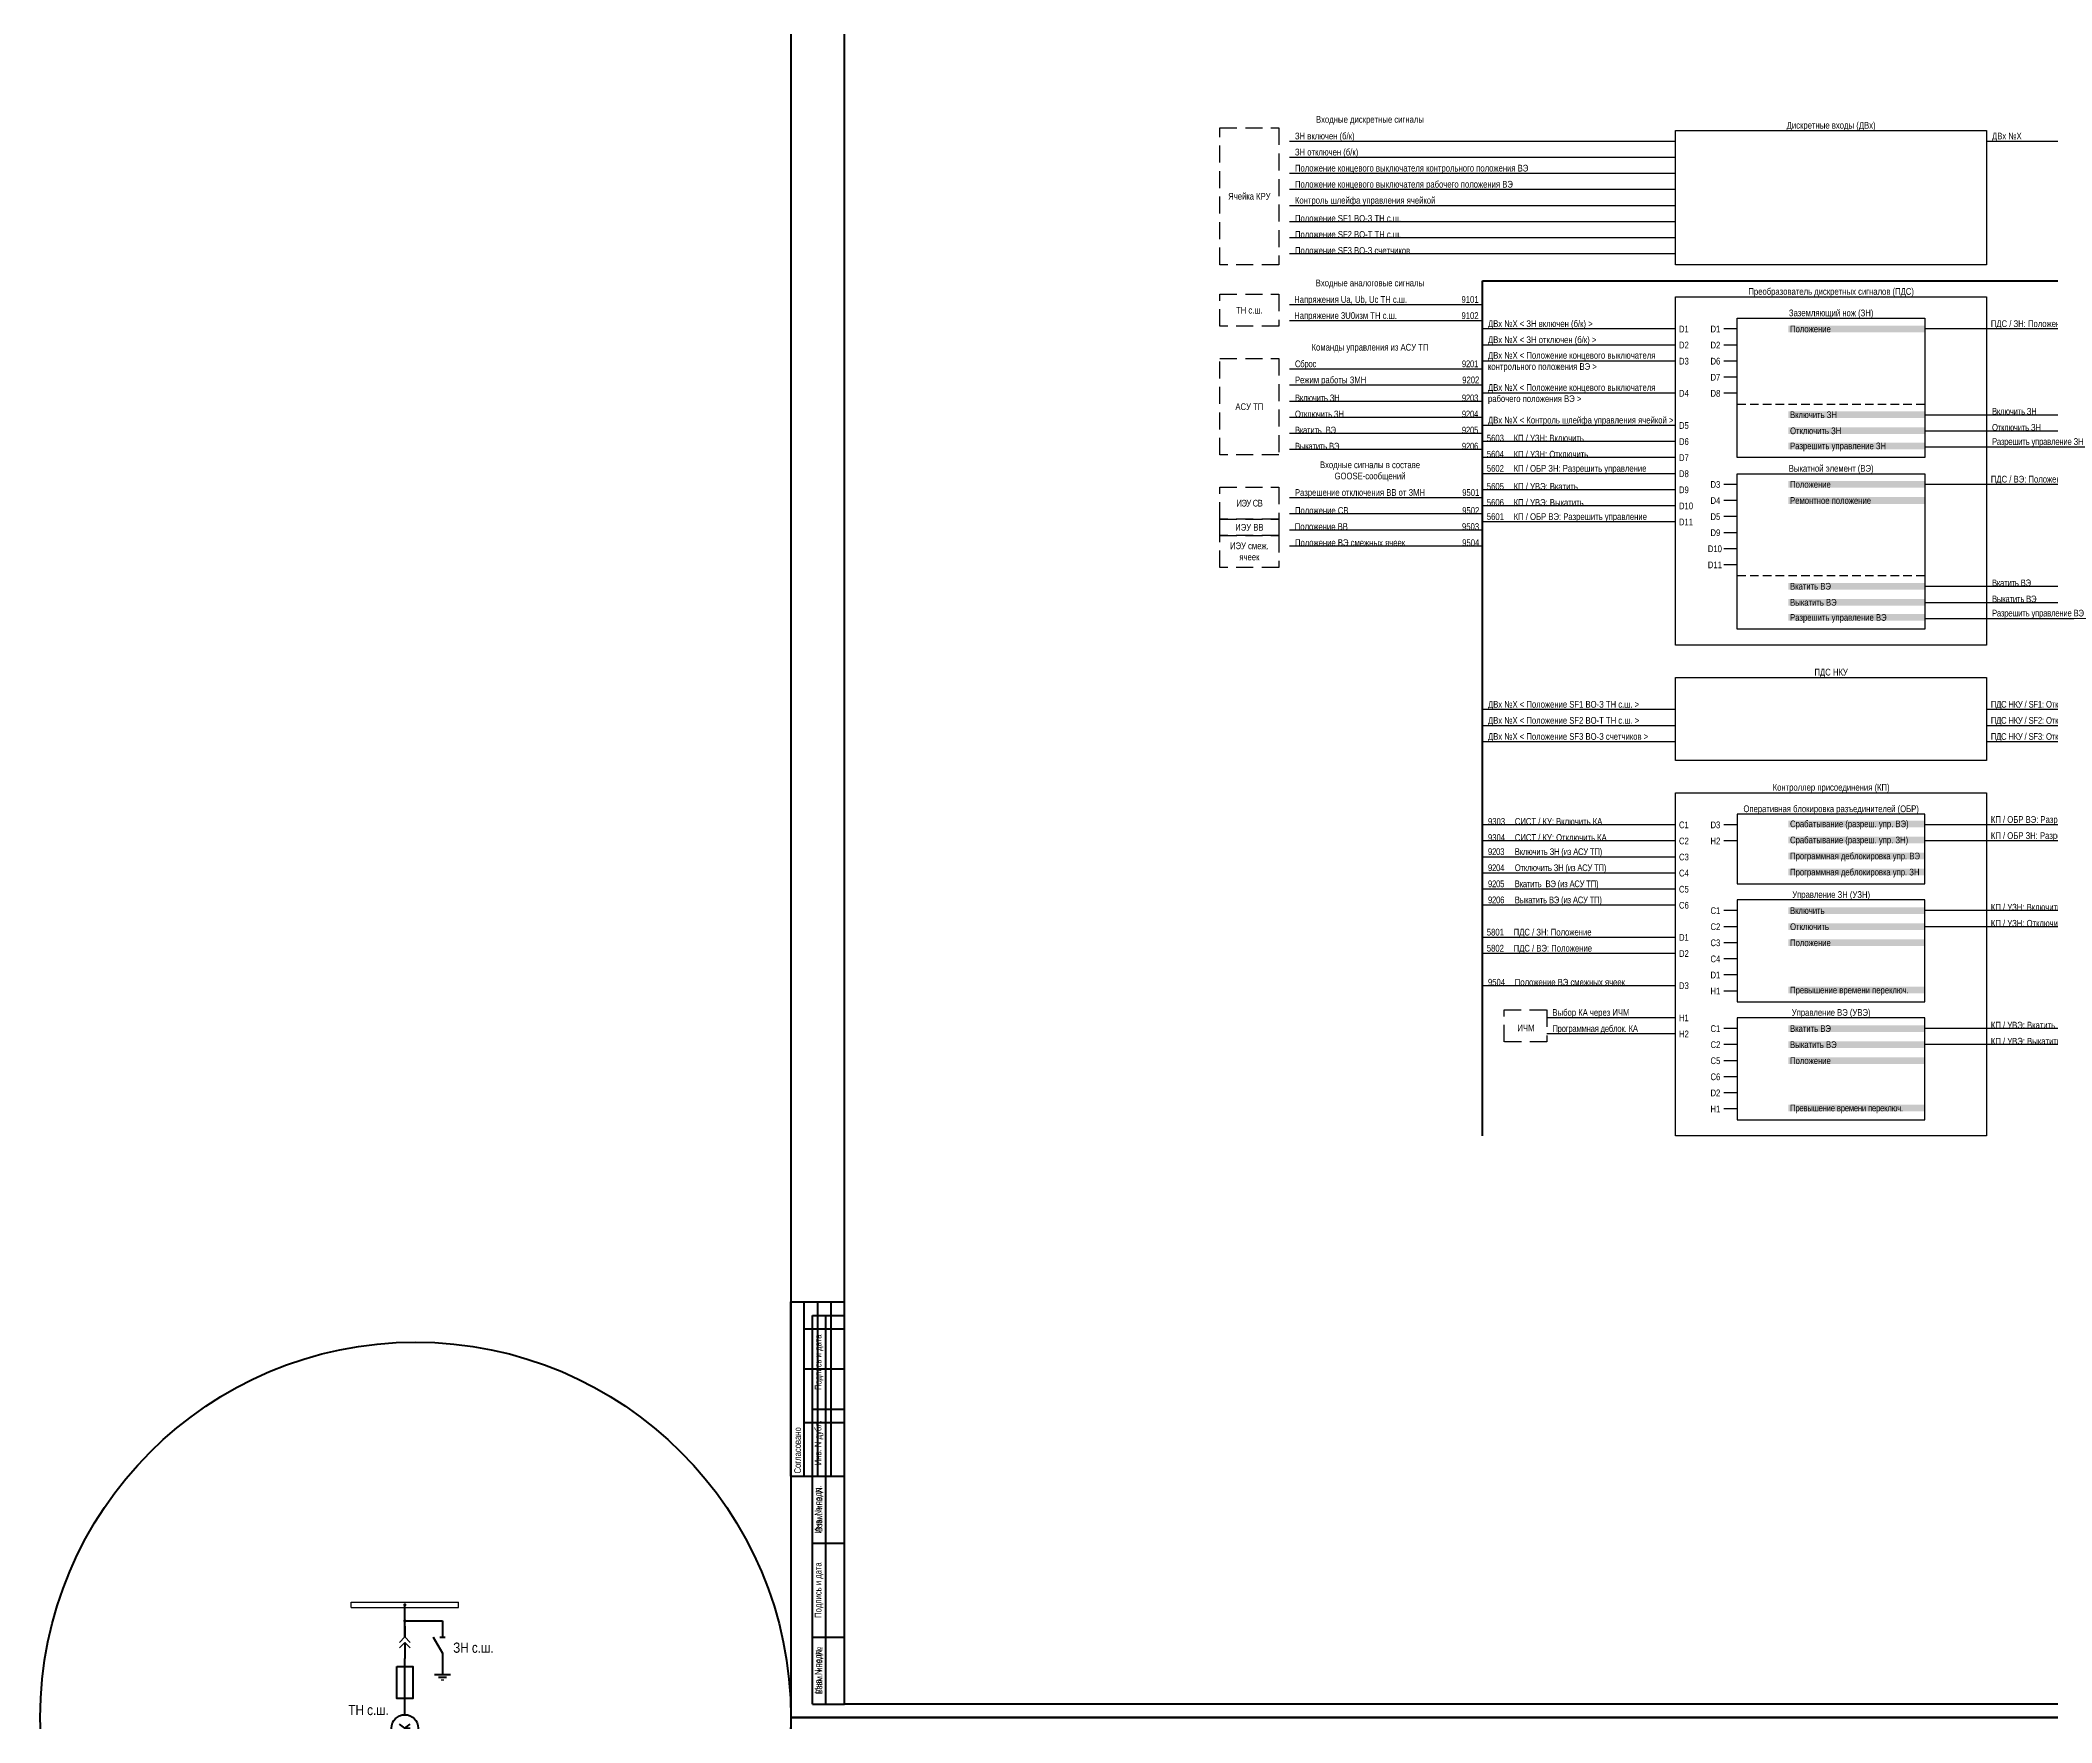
# Model space of a CAD drawing. Header units: millimetres. Extents: x 2179 to 12176, y -20554 to -12004.
# Drawn here: x 3403 to 4153, y -19715 to -19087 of the extents above; entities that cross this region are included whole.
import ezdxf
from ezdxf.enums import TextEntityAlignment as Align

# ---------------------------------------------------------------- set-up
doc = ezdxf.new("R2010")
doc.units = ezdxf.units.MM
doc.linetypes.add('HIDDEN2', pattern=[4.7625, 3.175, -1.5875])
doc.linetypes.add('штриховая2', pattern=[9.525, 6.35, -3.175])
for name, color, linetype, lineweight in [('GOOSE', 224, 'Continuous', 30), ('MMS', 190, 'Continuous', 30), ('Внутренняя шина', 4, 'Continuous', 70), ('Вход-Аналоги', 5, 'Continuous', 30), ('Дискретные входы', 134, 'Continuous', 30), ('Линии связи', 75, 'Continuous', 30), ('Основная', 7, 'Continuous', 30), ('Основная прерывистая', 7, 'штриховая2', 30), ('Основная сплошная', 7, 'Continuous', 30), ('Отключение_включение', 1, 'Continuous', 30), ('Сигналы внутр.', 13, 'Continuous', 30), ('Толстая', 7, 'Continuous', 53), ('Цепи внешние', 134, 'Continuous', 30), ('Цепь - ФК и АСУ', 190, 'Continuous', 30)]:
    doc.layers.add(name, color=color, linetype=linetype, lineweight=lineweight)
doc.layers.add('Рамка внешняя', color=8, linetype='Continuous', lineweight=40, plot=False)
doc.styles.add('2.5_Gost_RD', font='ARIALN.TTF', dxfattribs={"height": 2.5})
doc.styles.add('Narrow', font='ARIALN.TTF')
doc.styles.add('Вывод', font='tahoma.ttf', dxfattribs={"height": 2.5})
doc.styles.add('Компонент', font='ARIALN.TTF', dxfattribs={"height": 3.5})
doc.styles.add('Табл дан', font='ARIALN.TTF')

# ---------------------------------------------------------------- blocks, each defined once
blk = doc.blocks.new('*T16')
at = {"color": 0, "linetype": 'ByBlock', "lineweight": 50, "transparency": 16777216}
for p, q in [((0, 0), (0, 85)), ((0, 85), (12, 85)), ((5, 0), (5, 85)), ((12, 0), (12, 85)), ((0, 60), (12, 60)), ((0, 25), (12, 25)), ((0, 0), (12, 0))]:
    blk.add_line(p, q, dxfattribs=at)
at = {"color": 0, "transparency": 16777216, "char_height": 2.5, "attachment_point": 5, "rotation": 90, "style": '2.5_Gost_RD'}
for s, insert, width in [('Инв. № подл.', (2.5, 72.5), 23), ('Подпись и дата', (2.5, 42.5), 33), ('Взам. инв. №', (2.5, 12.5), 23)]:
    blk.add_mtext(s, dxfattribs=dict(at, insert=insert, width=width))
blk = doc.blocks.new('*T17')
at = {"color": 0, "linetype": 'ByBlock', "lineweight": 50, "transparency": 16777216}
for p, q in [((0, 0), (0, 65)), ((0, 65), (20, 65)), ((5, 0), (5, 65)), ((20, 0), (20, 65)), ((5, 55), (20, 55)), ((5, 40), (20, 40)), ((5, 20), (20, 20)), ((0, 0), (20, 0))]:
    blk.add_line(p, q, dxfattribs=at)
at = {"color": 0, "linetype": 'ByBlock', "lineweight": -2, "transparency": 16777216}
for p, q in [((10, 0), (10, 65)), ((15, 0), (15, 65))]:
    blk.add_line(p, q, dxfattribs=at)
at = {"color": 0, "transparency": 16777216, "insert": (2.5, 1), "char_height": 2.5, "width": 63, "attachment_point": 4, "rotation": 90, "style": '2.5_Gost_RD'}
blk.add_mtext('Согласовано', dxfattribs=at)
blk = doc.blocks.new('*T18')
at = {"color": 0, "linetype": 'ByBlock', "lineweight": 50, "transparency": 16777216}
for p, q in [((0, 0), (0, 145)), ((0, 145), (12, 145)), ((5, 0), (5, 145)), ((12, 0), (12, 145)), ((0, 110), (12, 110)), ((0, 85), (12, 85)), ((0, 60), (12, 60)), ((0, 25), (12, 25)), ((0, 0), (12, 0))]:
    blk.add_line(p, q, dxfattribs=at)
at = {"color": 0, "transparency": 16777216, "char_height": 2.5, "attachment_point": 5, "rotation": 90, "style": '2.5_Gost_RD'}
for s, insert, width in [('{\\C256;Подпись и дата}', (2.5, 127.5), 33), ('{\\C256;Инв. N дубл.}', (2.5, 97.5), 23), ('{\\C256;Взам. инв. N}', (2.5, 72.5), 23), ('Подпись и дата', (2.5, 42.5), 33), ('Инв. N подл.', (2.5, 12.5), 23)]:
    blk.add_mtext(s, dxfattribs=dict(at, insert=insert, width=width))
blk = doc.blocks.new('*U15')
blk.add_lwpolyline([(0, 0), (1189, 0), (1189, 841), (0, 841)], close=True)
at = {"lineweight": 50}
blk.add_lwpolyline([(20, 836), (1184, 836), (1184, 5), (20, 5)], close=True, dxfattribs=at)
for name, p in [('*T17', (0, 90)), ('*T18', (8, 5)), ('*T16', (8, 5))]:
    blk.add_blockref(name, p)
at = {"style": '2.5_Gost_RD', "flags": 8}
blk.add_attdef('ФОРМАТ', text='', height=2.5, dxfattribs=at).set_placement((1134, 4), align=Align.TOP_LEFT)
blk = doc.blocks.new('*U138')
at = {"color": 0, "ltscale": 0.35}
for q in [(-2, 1.5), (2, 1.5), (2, 0), (0, -2.5)]:
    blk.add_line((0, 0), q, dxfattribs=at)
blk.add_circle((0, 0), 5, dxfattribs=at)
at = {"ltscale": 0.35, "style": 'Компонент'}
blk.add_attdef('ОУ', text='', height=3.5, dxfattribs=at).set_placement((0, 8), align=Align.MIDDLE_CENTER)
blk = doc.blocks.new('*U165')
at = {"layer": 'Основная', "ltscale": 0.25}
for p, q in [((2, 2), (0, 0)), ((0, 0), (2, -2))]:
    blk.add_line(p, q, dxfattribs=at)
blk = doc.blocks.new('*U68')
at = {"color": 0}
for p, q in [((0, 6), (0, 2)), ((0, 0), (0, -6))]:
    blk.add_line(p, q, dxfattribs=at)
at = {"color": 0, "ltscale": 0.25, "xscale": -1, "rotation": 90}
for p in [(0, 2), (0, 0)]:
    blk.add_blockref('*U165', p, dxfattribs=at)
at = {"layer": 'Основная'}
for tag, height, style, p in [('ОУ2', 3.5, 'Компонент', (-5, 6)), ('В2', 2.5, 'Вывод', (3, 6)), ('ОУ1', 3.5, 'Компонент', (-5, -6)), ('В1', 2.5, 'Вывод', (3, -6))]:
    blk.add_attdef(tag, text='', height=height, dxfattribs=dict(at, style=style)).set_placement(p, align=Align.MIDDLE_CENTER)
blk = doc.blocks.new('*U133')
at = {"color": 0, "lineweight": -2}
for p, q in [((0, 0), (40, 0)), ((0, -2), (0, 0)), ((40, -2), (40, 0)), ((0, -2), (40, -2))]:
    blk.add_line(p, q, dxfattribs=at)
at = {"layer": 'Основная', "style": 'Компонент'}
blk.add_attdef('ОШ', text='', height=3.5, dxfattribs=at).set_placement((6, 4), align=Align.MIDDLE_CENTER)
blk = doc.blocks.new('*U60')
at = {"color": 0}
blk.add_line((0, 0), (6, 3.43), dxfattribs=at)
blk = doc.blocks.new('*U52')
at = {"color": 0}
blk.add_line((0, -1), (0, 1), dxfattribs=at)
blk = doc.blocks.new('*U74')
at = {"color": 0}
for p, q in [((0, 3), (0, 9)), ((0, -9), (0, -3))]:
    blk.add_line(p, q, dxfattribs=at)
at = {"color": 0, "ltscale": 0.25, "rotation": 89.99999999999999}
for name, p in [('*U60', (0, -3)), ('*U52', (0, 3))]:
    blk.add_blockref(name, p, dxfattribs=at)
at = {"layer": 'Основная'}
for tag, height, style, p in [('В1', 2.5, 'Вывод', (2, 7)), ('ОУ', 3.5, 'Компонент', (-12, 0)), ('В2', 2.5, 'Вывод', (2, -7))]:
    blk.add_attdef(tag, text='', height=height, dxfattribs=dict(at, style=style)).set_placement(p, align=Align.MIDDLE_CENTER)
blk = doc.blocks.new('*U73')
at = {"color": 0}
for p, q in [((-3, 0), (3, 0)), ((0, 3), (0, 0)), ((-1.5, -1), (1.5, -1)), ((-0.5, -2), (0.5, -2))]:
    blk.add_line(p, q, dxfattribs=at)

msp = doc.modelspace()

# ---------------------------------------------------------------- linework, layer by layer
at = {"layer": 'Внутренняя шина'}
for points in [[(3941, -19496), (3941, -19177)], [(3941, -19177), (4201, -19177)]]:
    msp.add_lwpolyline(points, dxfattribs=at)
at = {"layer": 'Линии связи', "ltscale": 0.5}
for points in [[(4013, -19125), (3869, -19125)], [(4013, -19125), (3869, -19125)], [(4013, -19131), (3869, -19131)], [(4201, -19125), (4129, -19125)], [(4013, -19137), (3869, -19137)], [(4013, -19143), (3869, -19143)], [(4013, -19149), (3869, -19149)], [(4013, -19155), (3869, -19155)], [(4013, -19161), (3869, -19161)], [(4013, -19167), (3869, -19167)], [(4013, -19195), (3941, -19195)], [(4013, -19201), (3941, -19201)], [(4013, -19207), (3941, -19207)], [(3941, -19210), (3869, -19210)], [(4013, -19219), (3941, -19219)], [(4013, -19231), (3941, -19231)], [(4013, -19237), (3941, -19237)], [(4013, -19243), (3941, -19243)], [(4013, -19249), (3941, -19249)], [(3941, -19258), (3869, -19258)], [(4013, -19255), (3941, -19255)], [(3941, -19264), (3869, -19264)], [(4013, -19261), (3941, -19261)], [(4013, -19267), (3941, -19267)], [(4013, -19337), (3941, -19337)], [(4013, -19343), (3941, -19343)], [(4013, -19349), (3941, -19349)], [(4013, -19422), (3941, -19422)], [(4013, -19428), (3941, -19428)], [(4013, -19440), (3941, -19440)], [(4013, -19452), (3965, -19452)], [(4013, -19458), (3965, -19458)]]:
    msp.add_lwpolyline(points, dxfattribs=at)
at = {"layer": 'Линии связи'}
for points in [[(3941, -19186), (3869, -19186)], [(3941, -19192), (3869, -19192)], [(4201, -19195), (4106, -19195)], [(3941, -19216), (3869, -19216)], [(3941, -19222), (3869, -19222)], [(3941, -19228), (3869, -19228)], [(4106, -19227), (4169, -19227)], [(3941, -19234), (3869, -19234)], [(4106, -19233), (4169, -19233)], [(3941, -19240), (3869, -19240)], [(4106, -19239), (4169, -19239)], [(4201, -19253), (4106, -19253)], [(3941, -19270), (3869, -19270)], [(3941, -19276), (3869, -19276)], [(4106, -19291), (4169, -19291)], [(4106, -19297), (4169, -19297)], [(4106, -19303), (4169, -19303)], [(4201, -19337), (4129, -19337)], [(4201, -19343), (4129, -19343)], [(4201, -19349), (4129, -19349)], [(4013, -19380), (3941, -19380)], [(4013, -19386), (3941, -19386)], [(4201, -19380), (4106, -19380)], [(4201, -19386), (4106, -19386)], [(4013, -19392), (3941, -19392)], [(4013, -19398), (3941, -19398)], [(4013, -19404), (3941, -19404)], [(4013, -19410), (3941, -19410)], [(4201, -19412), (4106, -19412)], [(4201, -19418), (4106, -19418)], [(4201, -19456), (4106, -19456)], [(4201, -19462), (4106, -19462)]]:
    msp.add_lwpolyline(points, dxfattribs=at)
at = {"layer": 'Основная', "linetype": 'HIDDEN2'}
for p, q in [((4036, -19223), (4106, -19223)), ((4036, -19287), (4106, -19287))]:
    msp.add_line(p, q, dxfattribs=at)
at = {"layer": 'Основная'}
for points in [[(4013, -19121), (4129, -19121), (4129, -19171), (4013, -19171)], [(4013, -19183), (4129, -19183), (4129, -19313), (4013, -19313)], [(4036, -19191), (4106, -19191), (4106, -19243), (4036, -19243)], [(4036, -19249), (4106, -19249), (4106, -19307), (4036, -19307)], [(4013, -19325), (4129, -19325), (4129, -19356), (4013, -19356)], [(4013, -19368), (4129, -19368), (4129, -19496), (4013, -19496)], [(4106, -19376), (4036, -19376), (4036, -19402), (4106, -19402)], [(4106, -19408), (4036, -19408), (4036, -19446), (4106, -19446)], [(4106, -19452), (4036, -19452), (4036, -19490), (4106, -19490)]]:
    msp.add_lwpolyline(points, close=True, dxfattribs=at)
for points in [[(4036, -19195), (4031, -19195)], [(4036, -19201), (4031, -19201)], [(4036, -19207), (4031, -19207)], [(4036, -19213), (4031, -19213)], [(4036, -19219), (4031, -19219)], [(4036, -19253), (4031, -19253)], [(4036, -19259), (4031, -19259)], [(4036, -19265), (4031, -19265)], [(4036, -19271), (4031, -19271)], [(4036, -19277), (4031, -19277)], [(4036, -19283), (4031, -19283)], [(4036, -19380), (4031, -19380)], [(4036, -19386), (4031, -19386)], [(4036, -19412), (4031, -19412)], [(4036, -19418), (4031, -19418)], [(4036, -19424), (4031, -19424)], [(4036, -19430), (4031, -19430)], [(4036, -19436), (4031, -19436)], [(4036, -19442), (4031, -19442)], [(4036, -19456), (4031, -19456)], [(4036, -19462), (4031, -19462)], [(4036, -19468), (4031, -19468)], [(4036, -19474), (4031, -19474)], [(4036, -19480), (4031, -19480)], [(4036, -19486), (4031, -19486)]]:
    msp.add_lwpolyline(points, dxfattribs=at)
at = {"layer": 'Основная', "ltscale": 0.25, "const_width": 0.6}
for points in [[(3538.7, -19671, 1), (3539.3, -19671, 1)], [(3539.3, -19676.99, 1), (3538.7, -19676.99, 1)], [(3538.7, -19677, 1), (3539.3, -19677, 1)]]:
    msp.add_lwpolyline(points, format="xyb", close=True, dxfattribs=at)
at = {"layer": 'Основная прерывистая'}
msp.add_lwpolyline([(3949, -19449), (3965, -19449), (3965, -19461), (3949, -19461)], close=True, dxfattribs=at)
at = {"layer": 'Основная сплошная', "linetype": 'штриховая2'}
for points in [[(3865, -19171), (3843, -19171), (3843, -19120), (3865, -19120)], [(3865, -19194), (3843, -19194), (3843, -19182), (3865, -19182)], [(3865, -19242), (3843, -19242), (3843, -19206), (3865, -19206)], [(3865, -19266), (3843, -19266), (3843, -19254), (3865, -19254)], [(3865, -19272), (3843, -19272), (3843, -19266), (3865, -19266)], [(3865, -19284), (3843, -19284), (3843, -19272), (3865, -19272)]]:
    msp.add_lwpolyline(points, close=True, dxfattribs=at)
at = {"layer": 'Отключение_включение', "color": 0, "lineweight": 50}
for p, q in [((3539, -19677), (3553, -19677)), ((3553, -19677), (3553, -19683)), ((3549.57, -19683), (3553, -19689)), ((3552, -19683), (3554, -19683)), ((3553, -19689), (3553, -19697)), ((3550, -19697), (3556, -19697)), ((3551.5, -19698), (3554.5, -19698))]:
    msp.add_line(p, q, dxfattribs=at)
at = {"layer": 'Рамка внешняя'}
msp.add_circle((3543, -19713), 140, dxfattribs=at)
at = {"layer": 'Толстая'}
for points in [[(3539, -19674), (3539, -19671)], [(3539, -19677), (3539, -19671)], [(3539, -19674.01), (3539, -19671.01)], [(3539, -19683), (3539, -19675)], [(3539, -19711.99), (3539, -19690.99)]]:
    msp.add_lwpolyline(points, dxfattribs=at)
msp.add_lwpolyline([(3536, -19693.99), (3542, -19693.99), (3542, -19705.99), (3536, -19705.99)], close=True, dxfattribs=at)

# ---------------------------------------------------------------- block references
at = {"layer": 'Основная', "ltscale": 0.25}
msp.add_blockref('*U133', (3519, -19669.99), dxfattribs=at)
at = {"layer": 'Основная', "color": 0, "lineweight": 50, "ltscale": 0.35}
for name, p in [('*U74', (3553, -19686)), ('*U73', (3553, -19697))]:
    msp.add_blockref(name, p, dxfattribs=at)
at = {"layer": 'Рамка внешняя'}
for p in [(3683, -19713), (3683, -20554)]:
    msp.add_blockref('*U15', p, dxfattribs=at)
at = {"layer": 'Толстая', "ltscale": 0.25}
msp.add_blockref('*U68', (3539, -19684.99), dxfattribs=at)
at = {"layer": 'Толстая', "ltscale": 0.35}
msp.add_blockref('*U138', (3539, -19716.99), dxfattribs=at)

# ---------------------------------------------------------------- texts
at = {"layer": 'GOOSE', "ltscale": 0.5, "char_height": 2.5, "width": 70, "attachment_point": 7, "style": 'Narrow'}
for s, insert in [('Разрешение отключения ВВ от ЗМН^I^I   9501^I', (3871, -19258)), ('Положение ВЭ смежных ячеек^I^I   9504', (3871, -19276)), ('9504^IПоложение ВЭ смежных ячеек', (3943, -19440))]:
    msp.add_mtext(s, dxfattribs=dict(at, insert=insert))
at = {"layer": 'GOOSE', "char_height": 2.5, "attachment_point": 7, "style": 'Narrow'}
for s, insert, width in [('Положение СВ^I^I^I^I   ^I   9502^I', (3871, -19264), 70), ('Положение ВВ^I^I   ^I^I^I   9503^I', (3870.93, -19270), 70.0735)]:
    msp.add_mtext(s, dxfattribs=dict(at, insert=insert, width=width))
at = {"layer": 'MMS', "char_height": 2.5, "attachment_point": 7, "style": 'Narrow'}
for s, insert, width in [('{\\T0.95;Сброс^I^I^I^I^I^I   9201^I}', (3871, -19210), 70), ('Режим работы ЗМН^I^I   ^I   ^I   9202^I', (3871, -19216), 70), ('{\\T0.95;Включить ЗН^I^I^I^I^I   9203^I}', (3871, -19222), 70), ('{\\T0.95;Отключить ЗН^I^I^I^I^I   9204^I}', (3871, -19228), 70), ('{\\T0.95;Вкатить  ВЭ^I^I^I^I^I   9205}', (3871, -19234), 70), ('{\\T0.95;Выкатить ВЭ^I^I^I^I^I   9206^I}', (3871, -19240), 70), ('9303^IСИСТ / КУ: Включить КА', (3943, -19380), 58), ('9304^IСИСТ / КУ: Отключить КА', (3943, -19386), 58), ('{\\T0.95;9203^IВключить ЗН (из АСУ ТП)}', (3943, -19392), 58), ('{\\T0.95;9204^IОтключить ЗН (из АСУ ТП)}', (3943, -19398), 58), ('{\\T0.95;9205^IВкатить  ВЭ (из АСУ ТП)}', (3943, -19404), 58), ('{\\T0.95;9206^IВыкатить ВЭ (из АСУ ТП)}', (3943, -19410), 58)]:
    msp.add_mtext(s, dxfattribs=dict(at, insert=insert, width=width))
at = {"layer": 'Вход-Аналоги', "char_height": 2.5, "width": 70.2651, "attachment_point": 7, "style": 'Narrow'}
for s, insert in [('Напряжения Ua, Ub, Uc ТН с.ш.^I^I   9101^I', (3870.73, -19186)), ('Напряжение 3U0изм ТН с.ш.^I^I^I   9102^I', (3870.73, -19192))]:
    msp.add_mtext(s, dxfattribs=dict(at, insert=insert))
at = {"layer": 'Дискретные входы', "ltscale": 0.5, "char_height": 2.5, "attachment_point": 7, "style": 'Narrow'}
for s, insert, width in [('ЗН включен (б/к)', (3871, -19125), 70), ('ЗН отключен (б/к)', (3871, -19131), 70), ('Положение концевого выключателя контрольного положения ВЭ', (3871, -19137), 142), ('Положение концевого выключателя рабочего положения ВЭ', (3871, -19143), 142), ('Контроль шлейфа управления ячейкой', (3871, -19149), 70), ('Положение SF1 ВО-З ТН с.ш.', (3871, -19155), 70), ('Положение SF2 ВО-Т ТН с.ш.', (3871, -19161), 70), ('Положение SF3 ВО-З счетчиков', (3871, -19167), 70)]:
    msp.add_mtext(s, dxfattribs=dict(at, insert=insert, width=width))
at = {"layer": 'Основная', "style": 'Табл дан'}
for s, p in [('D1', (4014.25, -19195)), ('D2', (4014.25, -19201)), ('D1', (4026, -19195)), ('D2', (4026, -19201)), ('D3', (4014.25, -19207)), ('D6', (4026, -19207)), ('D7', (4026, -19213)), ('D4', (4014.25, -19219)), ('D8', (4026, -19219)), ('D5', (4014.25, -19231)), ('D6', (4014.25, -19237)), ('D7', (4014.25, -19243)), ('D8', (4014.25, -19249)), ('D3', (4026, -19253)), ('D9', (4014.25, -19255)), ('D10', (4014.25, -19261)), ('D4', (4026, -19259)), ('D11', (4014.25, -19267)), ('D5', (4026, -19265)), ('D9', (4026, -19271)), ('D10', (4025, -19277)), ('D11', (4025, -19283)), ('C1', (4014.25, -19380)), ('D3', (4026, -19380)), ('C2', (4014.25, -19386)), ('H2', (4026, -19386)), ('C3', (4014.25, -19392)), ('C4', (4014.25, -19398)), ('C5', (4014.25, -19404)), ('C6', (4014.25, -19410)), ('C1', (4026, -19412)), ('C2', (4026, -19418)), ('D1', (4014.25, -19422)), ('C3', (4026, -19424)), ('D2', (4014.25, -19428)), ('C4', (4026, -19430)), ('D3', (4014.25, -19440)), ('D1', (4026, -19436)), ('H1', (4026, -19442)), ('H1', (4014.25, -19452)), ('C1', (4026, -19456)), ('H2', (4014.25, -19458)), ('C2', (4026, -19462)), ('C5', (4026, -19468)), ('C6', (4026, -19474)), ('D2', (4026, -19480)), ('H1', (4026, -19486))]:
    msp.add_text(s, height=2.5, dxfattribs=at).set_placement(p, align=Align.MIDDLE_LEFT)
at = {"layer": 'Основная', "char_height": 2.5, "attachment_point": 8, "style": 'Narrow'}
for s, insert, width in [('\\pt55;Входные дискретные сигналы', (3899, -19118.81), 60), ('Дискретные входы (ДВх)', (4071, -19121), 116), ('\\pt55;Входные аналоговые сигналы', (3899, -19179.81), 60), ('Преобразователь дискретных сигналов (ПДС)', (4071, -19183), 116), ('Заземляющий нож (ЗН)', (4071, -19191), 70), ('\\pt55;Команды управления из АСУ ТП', (3899, -19203.81), 60), ('\\pt55;Входные сигналы в составе GOOSE-сообщений', (3899, -19251.81), 60), ('Выкатной элемент (ВЭ)', (4071, -19249), 70), ('ПДС НКУ', (4071, -19325), 116), ('Контроллер присоединения (КП)', (4071, -19368), 116), ('Оперативная блокировка разъединителей (ОБР)', (4071, -19376), 70), ('Управление ЗН (УЗН)', (4071, -19408), 70), ('Управление ВЭ (УВЭ)', (4071, -19452), 70)]:
    msp.add_mtext(s, dxfattribs=dict(at, insert=insert, width=width))
at = {"layer": 'Основная', "char_height": 2.5, "width": 51, "attachment_point": 4, "style": 'Narrow', "bg_fill": 1, "box_fill_scale": 1, "bg_fill_color": 9, "bg_fill_transparency": 0}
for s, insert in [('\\pl0.67568;Положение', (4055, -19195)), ('\\pl0.67568;Включить ЗН', (4055, -19227)), ('\\pl0.67568;Отключить ЗН', (4055, -19233)), ('\\pl0.67568;Разрешить управление ЗН', (4055, -19239)), ('\\pl0.67568;Положение', (4055, -19253)), ('\\pl0.67568;Ремонтное положение', (4055, -19259)), ('\\pl0.67568;Вкатить ВЭ', (4055, -19291)), ('\\pl0.67568;Выкатить ВЭ', (4055, -19297)), ('\\pl0.67568;Разрешить управление ВЭ', (4055, -19303)), ('\\pl0.67568;Срабатывание (разреш. упр. ВЭ)', (4055, -19380)), ('\\pl0.67568;Срабатывание (разреш. упр. ЗН)', (4055, -19386)), ('\\pl0.67568;Программная деблокировка упр. ВЭ', (4055, -19392)), ('\\pl0.67568;Программная деблокировка упр. ЗН', (4055, -19398)), ('\\pl0.67568;Включить', (4055, -19412)), ('\\pl0.67568;Отключить', (4055, -19418)), ('\\pl0.67568;Положение', (4055, -19424)), ('\\pl0.67568;Превышение времени переключ.', (4055, -19442.02)), ('\\pl0.67568;Вкатить ВЭ', (4055, -19456)), ('\\pl0.67568;Выкатить ВЭ', (4055, -19462)), ('\\pl0.67568;Положение', (4055, -19468)), ('\\pl0.67568;{\\T0.95;Превышение времени переключ.}', (4055, -19486.02))]:
    msp.add_mtext(s, dxfattribs=dict(at, insert=insert))
at = {"layer": 'Основная', "ltscale": 0.5, "insert": (3954, -19457), "char_height": 2.5, "width": 6, "attachment_point": 7, "style": 'Narrow'}
msp.add_mtext('ИЧМ', dxfattribs=at)
at = {"layer": 'Основная', "color": 0, "lineweight": 50, "char_height": 3.8, "width": 18, "attachment_point": 5, "style": 'Narrow'}
for s, insert in [('ЗН с.ш.', (3564.57, -19687)), ('\\pi-11.4,l11.4,t11.4;ТН с.ш.', (3525.48, -19710.25))]:
    msp.add_mtext(s, dxfattribs=dict(at, insert=insert))
at = {"layer": 'Основная сплошная', "char_height": 2.5, "width": 22, "attachment_point": 5, "style": 'Narrow'}
for s, insert in [('\\pt55;Ячейка КРУ', (3854, -19145.5)), ('\\pt55;ТН с.ш.', (3854, -19188)), ('\\pt55;АСУ ТП', (3854, -19224)), ('\\pt55;{\\T0.9;ИЭУ СВ}', (3854, -19260)), ('\\pt55;ИЭУ смеж. ^Jячеек', (3854, -19278)), ('\\pt55;ИЭУ ВВ', (3854, -19269))]:
    msp.add_mtext(s, dxfattribs=dict(at, insert=insert))
at = {"layer": 'Сигналы внутр.', "char_height": 2.5, "attachment_point": 7}
for s, insert, width, style in [('ДВх №X', (4131, -19125), 58, 'Narrow'), ('ПДС / ЗН: Положение^I^I^I^I   5801^I', (4130.57, -19195), 70.43, 'Табл дан'), ('5603^IКП / УЗН: Включить', (3942.57, -19237), 58.43, 'Табл дан'), ('5604^IКП / УЗН: Отключить', (3942.57, -19243), 58.43, 'Табл дан'), ('5602^IКП / ОБР ЗН: Разрешить управление', (3942.57, -19249), 70.43, 'Табл дан'), ('5605^IКП / УВЭ: Вкатить ', (3942.57, -19255), 58.43, 'Табл дан'), ('ПДС / ВЭ: Положение^I^I^I^I   5802^I', (4130.57, -19253), 70.43, 'Табл дан'), ('5606^IКП / УВЭ: Выкатить ', (3942.57, -19261), 58.43, 'Табл дан'), ('5601^IКП / ОБР ВЭ: Разрешить управление', (3942.57, -19267), 70.43, 'Табл дан'), ('ДВх №X < Положение SF1 ВО-З ТН с.ш. >^I', (3943, -19337), 70, 'Narrow'), ('{\\T0.95;ПДС НКУ / SF1: Отключен^I^I   ^I   8001}', (4130.57, -19337), 70.43, 'Табл дан'), ('ДВх №X < Положение SF2 ВО-Т ТН с.ш. >^I', (3943, -19343), 70, 'Narrow'), ('{\\T0.95;ПДС НКУ / SF2: Отключен^I^I   ^I   8002}', (4130.57, -19343), 70.43, 'Табл дан'), ('ДВх №X < Положение SF3 ВО-З счетчиков >', (3943, -19349), 70, 'Narrow'), ('\\pt40,50,60;{\\T0.95;ПДС НКУ / SF3: Отключен^I^I   ^I   8003}', (4130.57, -19349), 70.43, 'Табл дан'), ('КП / ОБР ВЭ: Разрешить управление^I^I   5601', (4130.57, -19380), 70.43, 'Табл дан'), ('КП / ОБР ЗН: Разрешить управление^I^I   5602^I', (4130.57, -19386), 70.43, 'Табл дан'), ('КП / УЗН: Включить^I^I   ^I^I   5603^I', (4130.57, -19412), 70.43, 'Табл дан'), ('КП / УЗН: Отключить^I^I   ^I^I   5604^I', (4130.57, -19418), 70.43, 'Табл дан'), ('5801^IПДС / ЗН: Положение', (3942.57, -19422), 58.43, 'Табл дан'), ('5802^IПДС / ВЭ: Положение', (3942.57, -19428), 58.43, 'Табл дан'), ('КП / УВЭ: Вкатить^I^I^I   ^I   5605^I', (4130.57, -19456), 70.43, 'Табл дан'), ('КП / УВЭ: Выкатить^I^I   ^I^I   5606^I', (4130.57, -19462), 70.43, 'Табл дан')]:
    msp.add_mtext(s, dxfattribs=dict(at, insert=insert, width=width, style=style))
at = {"layer": 'Сигналы внутр.', "ltscale": 0.5, "char_height": 2.5, "attachment_point": 7, "style": 'Narrow'}
for s, insert, width in [('ДВх №X < ЗН включен (б/к) >', (3943, -19195), 58), ('ДВх №X < ЗН отключен (б/к) >', (3943, -19201), 58), ('ДВх №X < Положение концевого выключателя контрольного положения ВЭ >', (3943, -19211), 70), ('ДВх №X < Положение концевого выключателя рабочего положения ВЭ >', (3943, -19223), 70), ('ДВх №X < Контроль шлейфа управления ячейкой >', (3943, -19231), 70)]:
    msp.add_mtext(s, dxfattribs=dict(at, insert=insert, width=width))
at = {"layer": 'Цепи внешние', "char_height": 2.5, "width": 71, "attachment_point": 7, "style": 'Табл дан'}
for s, insert in [('{\\T0.95;Включить ЗН}', (4131, -19227)), ('{\\T0.95;Отключить ЗН}', (4131, -19233)), ('{\\T0.95;Разрешить управление ЗН}', (4131, -19239)), ('{\\T0.95;Вкатить ВЭ}', (4131, -19291)), ('{\\T0.95;Выкатить ВЭ}', (4131, -19297)), ('{\\T0.95;Разрешить управление ВЭ}', (4131, -19303))]:
    msp.add_mtext(s, dxfattribs=dict(at, insert=insert))
at = {"layer": 'Цепь - ФК и АСУ', "ltscale": 0.5, "char_height": 2.5, "width": 34, "attachment_point": 7, "style": 'Narrow'}
for s, insert in [('{\\T0.95;Программная деблок. КА}', (3967, -19458)), ('Выбор КА через ИЧМ', (3967, -19452))]:
    msp.add_mtext(s, dxfattribs=dict(at, insert=insert))

doc.saveas('drawing.dxf')
